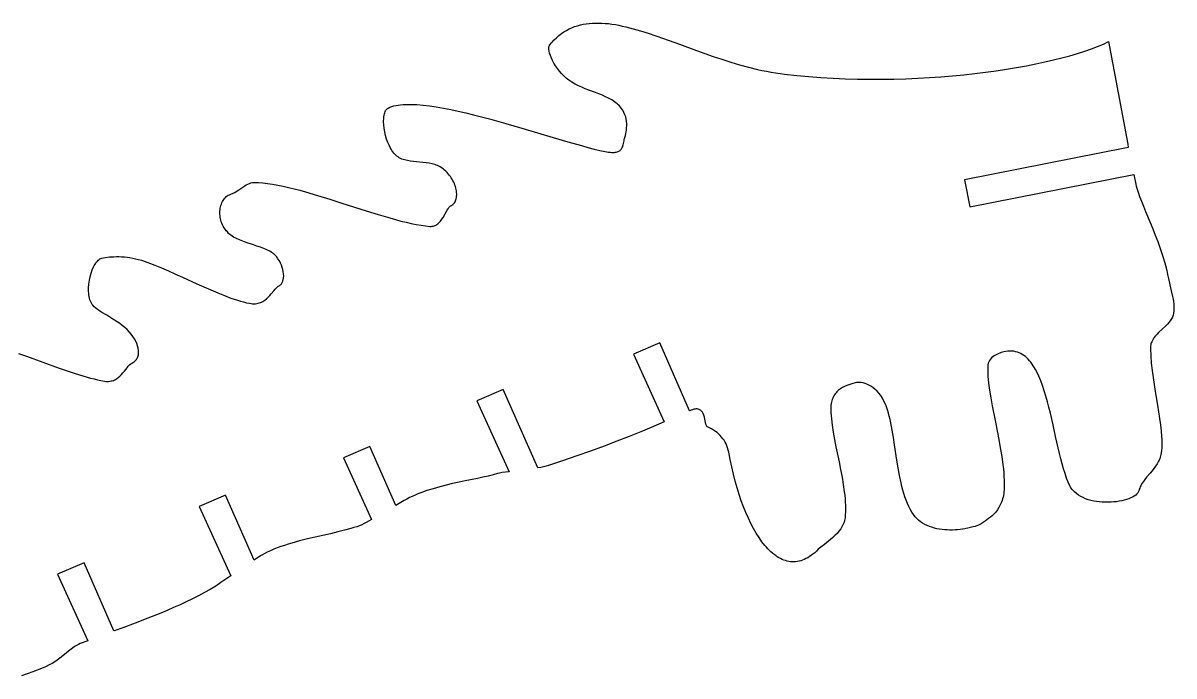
# Model space of a CAD drawing. Extents: x 0 to 754, y 0 to 287.
# Drawn here: x 400.6 to 526.2, y 202.3 to 273.6 of the extents above; entities that cross this region are included whole.
import ezdxf

# ---------------------------------------------------------------- set-up
doc = ezdxf.new("R2010")
doc.units = 0
doc.layers.get('0').update_dxf_attribs({"color": 1, "linetype": 'CONTINUOUS'})

msp = doc.modelspace()

# ---------------------------------------------------------------- linework, layer by layer
msp.add_lwpolyline([(400.11, 237.54), (400.98, 237.24), (402.75, 236.6), (404.53, 235.95), (405.41, 235.64), (406.28, 235.35), (407.12, 235.09), (407.94, 234.86), (408.34, 234.76), (408.73, 234.67), (409.1, 234.59), (409.47, 234.52), (409.63, 234.5), (409.78, 234.5), (409.93, 234.5), (410.07, 234.51), (410.2, 234.54), (410.33, 234.57), (410.45, 234.61), (410.57, 234.66), (410.68, 234.71), (410.78, 234.78), (410.98, 234.92), (411.17, 235.08), (411.34, 235.25), (411.49, 235.44), (411.65, 235.62), (411.94, 235.99), (412.08, 236.15), (412.22, 236.3), (412.37, 236.43), (412.45, 236.48), (412.53, 236.53), (412.64, 236.59), (412.74, 236.66), (412.82, 236.73), (412.9, 236.81), (412.97, 236.9), (413.03, 236.99), (413.08, 237.08), (413.13, 237.18), (413.16, 237.29), (413.19, 237.39), (413.2, 237.51), (413.21, 237.62), (413.21, 237.74), (413.21, 237.86), (413.17, 238.11), (413.1, 238.37), (413.01, 238.63), (412.89, 238.89), (412.74, 239.15), (412.57, 239.41), (412.38, 239.67), (412.17, 239.92), (411.94, 240.16), (411.69, 240.38), (411.42, 240.6), (411.15, 240.81), (410.86, 241), (410.58, 241.19), (410.29, 241.37), (409.72, 241.71), (409.19, 242.03), (408.95, 242.19), (408.73, 242.34), (408.53, 242.5), (408.35, 242.65), (408.21, 242.81), (408.15, 242.88), (408.1, 242.96), (408.02, 243.11), (407.96, 243.26), (407.9, 243.42), (407.85, 243.59), (407.82, 243.77), (407.79, 243.95), (407.77, 244.14), (407.75, 244.34), (407.75, 244.53), (407.75, 244.73), (407.78, 245.13), (407.84, 245.54), (407.92, 245.93), (408.02, 246.31), (408.15, 246.67), (408.29, 246.99), (408.37, 247.15), (408.45, 247.29), (408.53, 247.42), (408.62, 247.54), (408.71, 247.64), (408.8, 247.74), (408.89, 247.81), (408.99, 247.88), (409.09, 247.92), (409.19, 247.96), (409.57, 248.03), (410.02, 248.08), (410.52, 248.11), (410.79, 248.12), (411.06, 248.12), (411.35, 248.11), (411.65, 248.09), (411.95, 248.06), (412.26, 248.02), (412.57, 247.96), (412.88, 247.89), (413.2, 247.81), (413.52, 247.72), (414.23, 247.47), (414.96, 247.19), (415.71, 246.89), (416.47, 246.56), (417.23, 246.22), (418.01, 245.87), (419.56, 245.16), (420.33, 244.81), (421.09, 244.48), (421.84, 244.16), (422.57, 243.86), (423.29, 243.6), (423.99, 243.36), (424.33, 243.26), (424.66, 243.17), (424.99, 243.09), (425.31, 243.02), (425.48, 242.99), (425.65, 242.98), (425.81, 242.97), (425.96, 242.98), (426.11, 243), (426.25, 243.02), (426.38, 243.06), (426.51, 243.1), (426.63, 243.15), (426.75, 243.21), (426.86, 243.28), (426.97, 243.35), (427.17, 243.51), (427.35, 243.68), (427.52, 243.86), (427.68, 244.04), (427.98, 244.4), (428.12, 244.57), (428.26, 244.72), (428.4, 244.85), (428.55, 244.94), (428.61, 244.99), (428.68, 245.04), (428.73, 245.09), (428.79, 245.15), (428.88, 245.29), (428.95, 245.45), (429, 245.63), (429.03, 245.82), (429.04, 246.03), (429.03, 246.24), (429, 246.47), (428.95, 246.7), (428.88, 246.94), (428.8, 247.18), (428.69, 247.42), (428.57, 247.66), (428.42, 247.89), (428.26, 248.12), (428.16, 248.23), (428.05, 248.34), (427.94, 248.44), (427.81, 248.53), (427.67, 248.62), (427.52, 248.71), (427.21, 248.87), (426.86, 249.02), (426.5, 249.15), (426.12, 249.28), (425.74, 249.41), (424.96, 249.66), (424.59, 249.8), (424.22, 249.94), (423.88, 250.09), (423.56, 250.26), (423.42, 250.35), (423.28, 250.45), (423.15, 250.55), (423.03, 250.66), (422.89, 250.81), (422.76, 250.95), (422.65, 251.11), (422.54, 251.27), (422.45, 251.43), (422.37, 251.59), (422.29, 251.76), (422.23, 251.93), (422.18, 252.09), (422.14, 252.26), (422.11, 252.43), (422.09, 252.6), (422.08, 252.77), (422.07, 252.93), (422.08, 253.1), (422.09, 253.26), (422.12, 253.41), (422.15, 253.57), (422.19, 253.71), (422.24, 253.86), (422.29, 253.99), (422.36, 254.13), (422.43, 254.25), (422.51, 254.37), (422.59, 254.48), (422.68, 254.58), (422.78, 254.67), (422.88, 254.75), (422.99, 254.82), (423.11, 254.88), (423.23, 254.93), (423.35, 254.97), (423.47, 255.01), (423.59, 255.07), (423.72, 255.14), (423.86, 255.23), (424.15, 255.43), (424.47, 255.65), (424.8, 255.86), (424.96, 255.95), (425.13, 256.04), (425.3, 256.11), (425.47, 256.17), (425.64, 256.2), (425.81, 256.22), (426.28, 256.2), (426.78, 256.17), (427.29, 256.11), (427.83, 256.03), (428.39, 255.93), (428.97, 255.81), (429.57, 255.68), (430.17, 255.53), (430.8, 255.37), (431.43, 255.19), (432.73, 254.81), (434.06, 254.4), (435.39, 253.97), (438.06, 253.12), (439.36, 252.71), (440.62, 252.34), (441.23, 252.17), (441.83, 252.01), (442.41, 251.87), (442.97, 251.74), (443.51, 251.63), (444.03, 251.54), (444.53, 251.47), (445, 251.42), (445.12, 251.42), (445.24, 251.43), (445.36, 251.45), (445.47, 251.48), (445.57, 251.52), (445.67, 251.56), (445.76, 251.62), (445.85, 251.69), (445.94, 251.76), (446.02, 251.84), (446.17, 252.01), (446.31, 252.2), (446.43, 252.4), (446.66, 252.81), (446.88, 253.19), (446.98, 253.35), (447.08, 253.49), (447.19, 253.61), (447.24, 253.65), (447.3, 253.68), (447.41, 253.74), (447.51, 253.81), (447.59, 253.9), (447.67, 253.99), (447.74, 254.09), (447.79, 254.2), (447.84, 254.31), (447.88, 254.44), (447.9, 254.57), (447.92, 254.7), (447.93, 254.85), (447.93, 254.99), (447.92, 255.14), (447.9, 255.29), (447.87, 255.45), (447.83, 255.61), (447.79, 255.77), (447.73, 255.93), (447.67, 256.09), (447.6, 256.25), (447.52, 256.41), (447.43, 256.57), (447.33, 256.72), (447.23, 256.88), (447.12, 257.02), (447, 257.17), (446.87, 257.31), (446.73, 257.44), (446.59, 257.57), (446.44, 257.7), (446.28, 257.81), (446.12, 257.92), (445.98, 257.99), (445.84, 258.06), (445.7, 258.12), (445.55, 258.17), (445.24, 258.25), (444.92, 258.32), (444.58, 258.36), (444.24, 258.4), (443.55, 258.46), (443.21, 258.49), (442.87, 258.54), (442.55, 258.6), (442.23, 258.68), (442.08, 258.73), (441.94, 258.78), (441.79, 258.84), (441.66, 258.92), (441.53, 259), (441.4, 259.09), (441.28, 259.19), (441.17, 259.3), (441.06, 259.42), (440.95, 259.56), (440.85, 259.71), (440.76, 259.87), (440.66, 260.03), (440.58, 260.21), (440.42, 260.57), (440.28, 260.95), (440.17, 261.35), (440.08, 261.74), (440.01, 262.14), (439.97, 262.53), (439.95, 262.89), (439.96, 263.24), (439.98, 263.4), (440, 263.55), (440.03, 263.7), (440.07, 263.83), (440.11, 263.95), (440.17, 264.06), (440.23, 264.15), (440.29, 264.24), (440.37, 264.3), (440.45, 264.35), (440.64, 264.44), (440.85, 264.51), (441.07, 264.57), (441.3, 264.63), (441.54, 264.67), (441.8, 264.71), (442.07, 264.73), (442.35, 264.75), (442.64, 264.75), (442.94, 264.75), (443.58, 264.73), (444.25, 264.67), (444.96, 264.59), (445.7, 264.48), (446.47, 264.35), (447.27, 264.19), (448.08, 264.02), (448.92, 263.82), (449.77, 263.61), (450.64, 263.39), (451.51, 263.16), (453.28, 262.67), (455.04, 262.16), (458.46, 261.14), (460.06, 260.66), (461.55, 260.24), (462.25, 260.05), (462.92, 259.87), (463.54, 259.72), (464.13, 259.59), (464.5, 259.53), (464.67, 259.51), (464.83, 259.5), (464.97, 259.49), (465.1, 259.5), (465.22, 259.51), (465.34, 259.53), (465.44, 259.56), (465.53, 259.59), (465.61, 259.63), (465.69, 259.67), (465.76, 259.72), (465.82, 259.77), (465.92, 259.89), (465.99, 260.02), (466.05, 260.16), (466.1, 260.31), (466.13, 260.46), (466.19, 260.75), (466.21, 260.89), (466.25, 261.02), (466.34, 261.35), (466.38, 261.53), (466.42, 261.74), (466.45, 261.95), (466.47, 262.17), (466.48, 262.4), (466.48, 262.64), (466.46, 262.88), (466.42, 263.13), (466.37, 263.38), (466.28, 263.62), (466.18, 263.87), (466.05, 264.11), (465.88, 264.34), (465.79, 264.45), (465.69, 264.57), (465.56, 264.69), (465.43, 264.81), (465.29, 264.92), (465.14, 265.03), (464.84, 265.23), (464.51, 265.41), (464.17, 265.58), (463.82, 265.74), (463.45, 265.88), (463.08, 266.03), (462.33, 266.31), (461.95, 266.46), (461.58, 266.62), (461.21, 266.78), (460.85, 266.97), (460.5, 267.17), (460.17, 267.39), (459.88, 267.61), (459.62, 267.85), (459.37, 268.1), (459.13, 268.38), (458.92, 268.66), (458.72, 268.95), (458.54, 269.24), (458.39, 269.52), (458.26, 269.8), (458.15, 270.07), (458.07, 270.32), (458.01, 270.56), (457.98, 270.77), (457.98, 270.95), (457.99, 271.03), (458.01, 271.1), (458.04, 271.17), (458.07, 271.22), (458.32, 271.51), (458.57, 271.78), (458.82, 272.03), (459.08, 272.26), (459.35, 272.47), (459.63, 272.66), (459.91, 272.83), (460.2, 272.98), (460.5, 273.12), (460.8, 273.24), (461.11, 273.34), (461.42, 273.43), (461.74, 273.5), (462.07, 273.55), (462.4, 273.59), (462.73, 273.62), (463.08, 273.63), (463.42, 273.63), (463.78, 273.62), (464.13, 273.59), (464.5, 273.56), (464.87, 273.51), (465.24, 273.45), (465.62, 273.38), (466, 273.3), (466.39, 273.21), (467.18, 273.01), (467.99, 272.78), (468.81, 272.52), (469.65, 272.24), (470.51, 271.94), (472.26, 271.31), (474.08, 270.64), (475, 270.31), (475.93, 269.98), (476.88, 269.67), (477.83, 269.36), (478.8, 269.07), (479.77, 268.81), (480.75, 268.57), (481.24, 268.46), (481.73, 268.36), (482.23, 268.27), (482.73, 268.18), (483.22, 268.11), (483.72, 268.04), (485.04, 267.9), (486.36, 267.78), (487.68, 267.68), (489.01, 267.6), (490.34, 267.54), (491.67, 267.51), (493, 267.49), (494.32, 267.49), (495.64, 267.51), (496.94, 267.55), (498.24, 267.61), (499.52, 267.68), (500.78, 267.77), (502.03, 267.87), (503.26, 267.99), (504.47, 268.12), (505.65, 268.26), (506.8, 268.42), (507.93, 268.59), (509.03, 268.77), (510.1, 268.96), (511.13, 269.17), (512.12, 269.38), (513.08, 269.6), (513.99, 269.83), (514.86, 270.06), (515.69, 270.3), (516.47, 270.55), (517.2, 270.81), (517.88, 271.07), (518.51, 271.33), (519.08, 271.6), (519.08, 271.6), (521.16, 260.41), (521.23, 260.04), (503.34, 256.49), (503.92, 253.54), (521.83, 257.1), (521.87, 256.92), (522.05, 256.04), (522.1, 255.83), (522.16, 255.61), (522.29, 255.16), (522.46, 254.67), (522.66, 254.16), (522.88, 253.62), (523.12, 253.05), (523.63, 251.83), (523.9, 251.17), (524.17, 250.48), (524.44, 249.77), (524.71, 249.02), (524.96, 248.25), (525.2, 247.44), (525.42, 246.61), (525.52, 246.18), (525.62, 245.74), (525.77, 245.04), (525.92, 244.39), (526.06, 243.78), (526.11, 243.49), (526.16, 243.21), (526.19, 242.94), (526.21, 242.68), (526.21, 242.43), (526.2, 242.19), (526.17, 241.95), (526.11, 241.73), (526.04, 241.52), (525.94, 241.31), (525.81, 241.12), (525.66, 240.93), (525.5, 240.74), (525.31, 240.56), (524.93, 240.2), (524.54, 239.84), (524.36, 239.65), (524.18, 239.46), (524.03, 239.26), (523.89, 239.05), (523.78, 238.83), (523.74, 238.72), (523.7, 238.6), (523.67, 238.48), (523.65, 238.36), (523.64, 238.23), (523.64, 238.1), (523.68, 237.29), (523.74, 236.49), (523.83, 235.7), (523.93, 234.92), (524.05, 234.14), (524.17, 233.38), (524.42, 231.89), (524.54, 231.16), (524.64, 230.46), (524.74, 229.77), (524.81, 229.11), (524.86, 228.47), (524.87, 228.15), (524.88, 227.85), (524.88, 227.55), (524.87, 227.25), (524.85, 226.96), (524.82, 226.68), (524.79, 226.52), (524.75, 226.36), (524.71, 226.21), (524.66, 226.06), (524.6, 225.91), (524.53, 225.77), (524.38, 225.49), (524.21, 225.23), (524.03, 224.97), (523.83, 224.73), (523.63, 224.49), (523.23, 224.02), (523.04, 223.79), (522.87, 223.56), (522.71, 223.33), (522.58, 223.09), (522.52, 222.97), (522.47, 222.85), (522.43, 222.73), (522.4, 222.6), (522.38, 222.53), (522.35, 222.46), (522.28, 222.33), (522.17, 222.21), (522.04, 222.09), (521.88, 221.97), (521.7, 221.87), (521.5, 221.77), (521.28, 221.68), (521.04, 221.6), (520.79, 221.52), (520.52, 221.46), (520.23, 221.4), (519.94, 221.36), (519.64, 221.33), (519.34, 221.3), (519.02, 221.29), (518.71, 221.29), (518.39, 221.31), (518.08, 221.34), (517.76, 221.38), (517.45, 221.43), (517.15, 221.5), (516.86, 221.58), (516.57, 221.68), (516.3, 221.8), (516.04, 221.93), (515.79, 222.08), (515.57, 222.24), (515.36, 222.42), (515.17, 222.62), (515.08, 222.73), (515, 222.84), (514.93, 222.96), (514.86, 223.08), (514.67, 223.49), (514.49, 223.94), (514.32, 224.42), (514.15, 224.94), (514, 225.48), (513.85, 226.05), (513.7, 226.64), (513.56, 227.24), (513.28, 228.49), (513.01, 229.77), (512.72, 231.04), (512.56, 231.67), (512.4, 232.28), (512.24, 232.89), (512.06, 233.47), (511.87, 234.03), (511.67, 234.57), (511.46, 235.08), (511.23, 235.55), (511.11, 235.78), (510.99, 235.99), (510.86, 236.2), (510.73, 236.39), (510.59, 236.58), (510.45, 236.75), (510.3, 236.91), (510.15, 237.06), (509.99, 237.2), (509.83, 237.33), (509.66, 237.44), (509.48, 237.54), (509.3, 237.62), (509.12, 237.69), (508.92, 237.74), (508.72, 237.78), (508.52, 237.8), (508.31, 237.81), (508.09, 237.79), (507.86, 237.76), (507.63, 237.72), (507.35, 237.64), (507.19, 237.58), (507.04, 237.52), (506.88, 237.45), (506.73, 237.37), (506.58, 237.27), (506.43, 237.17), (506.3, 237.06), (506.19, 236.93), (506.09, 236.79), (506, 236.64), (505.95, 236.48), (505.91, 236.3), (505.89, 236.01), (505.88, 235.71), (505.89, 235.38), (505.9, 235.04), (505.93, 234.69), (505.97, 234.32), (506.07, 233.54), (506.21, 232.71), (506.36, 231.84), (506.72, 230.03), (507.09, 228.16), (507.26, 227.23), (507.41, 226.3), (507.54, 225.4), (507.59, 224.96), (507.63, 224.53), (507.66, 224.1), (507.68, 223.69), (507.69, 223.28), (507.69, 222.89), (507.68, 222.67), (507.66, 222.45), (507.63, 222.24), (507.6, 222.04), (507.56, 221.84), (507.51, 221.66), (507.46, 221.48), (507.4, 221.32), (507.33, 221.16), (507.26, 221), (507.11, 220.72), (506.94, 220.46), (506.76, 220.23), (506.57, 220.02), (506.37, 219.83), (506.18, 219.66), (505.98, 219.51), (505.6, 219.24), (505.26, 219.01), (505.15, 218.94), (505.01, 218.87), (504.86, 218.8), (504.69, 218.73), (504.51, 218.66), (504.31, 218.6), (503.87, 218.49), (503.38, 218.39), (503.13, 218.35), (502.86, 218.32), (502.59, 218.29), (502.32, 218.27), (502.04, 218.26), (501.76, 218.26), (501.47, 218.27), (501.19, 218.29), (500.9, 218.32), (500.62, 218.36), (500.34, 218.41), (500.06, 218.48), (499.79, 218.56), (499.53, 218.65), (499.27, 218.75), (499.02, 218.87), (498.78, 219.01), (498.56, 219.16), (498.34, 219.33), (498.14, 219.52), (497.96, 219.72), (497.79, 219.95), (497.6, 220.23), (497.43, 220.53), (497.27, 220.85), (497.12, 221.18), (496.98, 221.53), (496.85, 221.88), (496.73, 222.25), (496.62, 222.63), (496.52, 223.01), (496.43, 223.41), (496.26, 224.22), (496.11, 225.04), (495.97, 225.88), (495.72, 227.56), (495.6, 228.38), (495.46, 229.18), (495.31, 229.96), (495.23, 230.33), (495.14, 230.69), (495.05, 231.04), (494.94, 231.38), (494.83, 231.7), (494.71, 232.01), (494.56, 232.35), (494.39, 232.67), (494.2, 232.96), (494, 233.21), (493.8, 233.44), (493.58, 233.65), (493.36, 233.82), (493.14, 233.97), (492.92, 234.1), (492.7, 234.2), (492.49, 234.28), (492.28, 234.34), (492.08, 234.38), (491.89, 234.39), (491.72, 234.39), (491.56, 234.36), (491.16, 234.27), (490.94, 234.21), (490.72, 234.13), (490.49, 234.05), (490.26, 233.94), (490.04, 233.82), (489.82, 233.69), (489.61, 233.53), (489.42, 233.35), (489.33, 233.25), (489.24, 233.15), (489.16, 233.04), (489.09, 232.92), (489.02, 232.79), (488.96, 232.66), (488.91, 232.53), (488.86, 232.38), (488.82, 232.23), (488.79, 232.07), (488.77, 231.9), (488.76, 231.72), (488.76, 231.42), (488.77, 231.09), (488.79, 230.76), (488.82, 230.42), (488.91, 229.7), (489.02, 228.94), (489.16, 228.16), (489.32, 227.35), (489.66, 225.7), (489.83, 224.87), (489.98, 224.05), (490.12, 223.24), (490.23, 222.45), (490.28, 222.06), (490.32, 221.68), (490.34, 221.31), (490.36, 220.95), (490.37, 220.6), (490.36, 220.26), (490.34, 219.93), (490.31, 219.61), (490.28, 219.45), (490.24, 219.29), (490.2, 219.13), (490.14, 218.98), (490.08, 218.84), (490, 218.69), (489.92, 218.55), (489.84, 218.41), (489.65, 218.15), (489.44, 217.9), (489.21, 217.67), (488.98, 217.45), (488.74, 217.24), (488.51, 217.05), (488.06, 216.7), (487.67, 216.4), (487.51, 216.27), (487.39, 216.16), (487.2, 215.97), (487, 215.79), (486.81, 215.63), (486.62, 215.49), (486.43, 215.36), (486.24, 215.24), (486.04, 215.14), (485.85, 215.05), (485.66, 214.97), (485.47, 214.91), (485.29, 214.86), (485.1, 214.82), (484.91, 214.8), (484.72, 214.79), (484.54, 214.79), (484.35, 214.8), (484.17, 214.83), (483.98, 214.87), (483.8, 214.92), (483.62, 214.98), (483.44, 215.06), (483.26, 215.14), (483.09, 215.24), (482.91, 215.35), (482.74, 215.47), (482.56, 215.59), (482.39, 215.73), (482.22, 215.88), (482.05, 216.04), (481.89, 216.21), (481.72, 216.39), (481.56, 216.58), (481.24, 216.99), (480.92, 217.44), (480.62, 217.92), (480.32, 218.43), (480.04, 218.98), (479.76, 219.56), (479.49, 220.17), (479.23, 220.8), (478.99, 221.47), (478.75, 222.16), (478.53, 222.87), (478.32, 223.61), (478.12, 224.37), (477.94, 225.15), (477.77, 225.95), (477.61, 226.77), (477.56, 227), (477.49, 227.23), (477.42, 227.45), (477.33, 227.66), (477.22, 227.87), (477.11, 228.06), (476.98, 228.24), (476.84, 228.42), (476.68, 228.59), (476.52, 228.75), (476.34, 228.9), (476.16, 229.04), (475.96, 229.17), (475.75, 229.3), (475.53, 229.41), (475.3, 229.52), (475.26, 229.55), (475.23, 229.58), (475.2, 229.63), (475.18, 229.69), (475.13, 229.83), (475.09, 229.99), (475.01, 230.38), (474.97, 230.59), (474.91, 230.79), (474.83, 230.98), (474.79, 231.07), (474.74, 231.15), (474.68, 231.22), (474.62, 231.29), (474.55, 231.35), (474.47, 231.4), (474.38, 231.44), (474.29, 231.47), (474.18, 231.49), (474.07, 231.49), (473.94, 231.47), (473.81, 231.45), (473.66, 231.4), (473.5, 231.34), (473.36, 231.28), (473.35, 231.27), (470.08, 238.71), (467.21, 237.46), (470.57, 230.07), (469.15, 229.46), (468.01, 228.98), (466.76, 228.48), (465.42, 227.96), (464.01, 227.43), (462.54, 226.89), (461.03, 226.36), (459.49, 225.83), (457.93, 225.31), (457.69, 225.23), (457.41, 225.17), (457.1, 225.1), (456.77, 225.04), (453.01, 233.6), (450.13, 232.36), (453.65, 224.63), (453.62, 224.63), (452.87, 224.53), (452.59, 224.48), (452.38, 224.43), (451.9, 224.29), (451.37, 224.16), (450.79, 224.03), (450.18, 223.9), (448.86, 223.63), (448.18, 223.48), (447.48, 223.33), (446.77, 223.16), (446.07, 222.98), (445.37, 222.78), (444.68, 222.57), (444.02, 222.34), (443.69, 222.21), (443.38, 222.08), (443.07, 221.94), (442.77, 221.8), (442.48, 221.65), (442.2, 221.5), (441.27, 220.96), (438.44, 227.39), (435.57, 226.15), (438.63, 219.43), (438.04, 219.09), (437.82, 218.97), (437.57, 218.85), (437.3, 218.74), (437.01, 218.63), (436.71, 218.53), (436.38, 218.43), (435.69, 218.24), (434.94, 218.05), (434.15, 217.86), (432.48, 217.49), (431.63, 217.29), (430.78, 217.07), (429.94, 216.84), (429.53, 216.72), (429.12, 216.59), (428.73, 216.46), (428.34, 216.31), (427.97, 216.16), (427.6, 216.01), (427.25, 215.84), (426.92, 215.67), (426.6, 215.49), (426.3, 215.3), (425.86, 215), (425.82, 214.97), (422.7, 222.07), (419.82, 220.82), (423.27, 213.25), (422.19, 212.52), (421.62, 212.14), (421.02, 211.78), (420.4, 211.43), (419.75, 211.08), (419.09, 210.75), (418.41, 210.42), (417.73, 210.1), (417.03, 209.79), (416.33, 209.49), (415.62, 209.2), (414.21, 208.64), (412.82, 208.11), (411.47, 207.6), (410.63, 207.28), (410.55, 207.25), (410.52, 207.24), (407.25, 214.68), (404.37, 213.43), (407.68, 206.18), (406.83, 205.86), (406.63, 205.77), (406.42, 205.66), (406.22, 205.53), (406, 205.38), (405.57, 205.04), (405.1, 204.66), (404.6, 204.27), (404.33, 204.07), (404.05, 203.88), (403.76, 203.7), (403.45, 203.53), (403.12, 203.37), (402.78, 203.23), (401.65, 202.79), (401.05, 202.56), (400.43, 202.33)])

doc.saveas('drawing.dxf')
